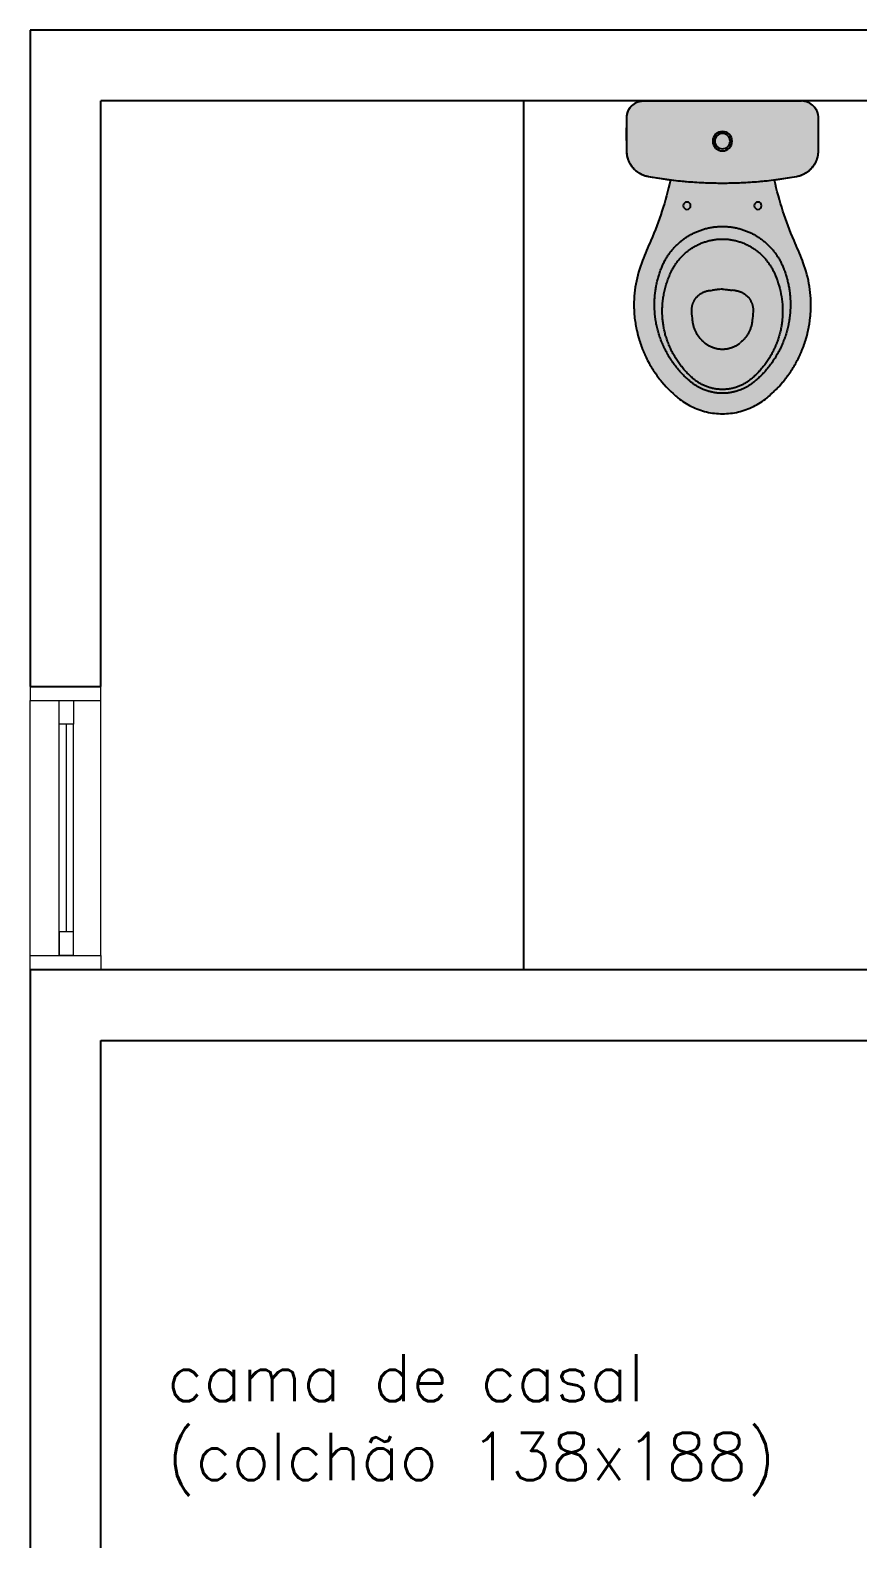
# Model space of a CAD drawing. Header units: millimetres. Extents: x 28.1 to 36.8, y 18.7 to 36.9.
# Drawn here: x 28.951 to 30.705, y 22.791 to 25.987 of the extents above; entities that cross this region are included whole.
import ezdxf

# ---------------------------------------------------------------- set-up
doc = ezdxf.new("R2010")
doc.units = ezdxf.units.MM
for name, color, linetype, lineweight in [('AI-Hatch equip san', 255, 'Continuous', 0), ('Arq-Caixilho', 1, 'Continuous', 13), ('Arq-Parede Baixa Osso', 2, 'Continuous', 20)]:
    doc.layers.add(name, color=color, linetype=linetype, lineweight=lineweight)
for name, color, linetype in [('ALVENARIA', 4, 'Continuous'), ('MOBILIÁRIO', 8, 'Continuous'), ('PROJEÇÃO', 8, 'Continuous'), ('TEXTOS', 2, 'Continuous')]:
    doc.layers.add(name, color=color, linetype=linetype)
doc.styles.add('RS50', font='romans.shx', dxfattribs={"height": 0.1})

# ---------------------------------------------------------------- blocks, each defined once
blk = doc.blocks.new('BACIA COM CX ACOPLADA IZY CP111 - PLANTA')
at = {"layer": 'AI-Hatch equip san'}
blk.add_hatch(color=256, dxfattribs=at).paths.add_polyline_path([(0.2027, -0.0342, -0.008778), (0.2027, -0.1068), (0.2026, -0.1095), (0.2023, -0.1122), (0.202, -0.1149), (0.2014, -0.1176), (0.2008, -0.1203), (0.2, -0.1229), (0.1991, -0.1255), (0.1981, -0.128), (0.1969, -0.1305), (0.1957, -0.1329), (0.1943, -0.1352), (0.1928, -0.1375), (0.1912, -0.1397), (0.1894, -0.1418), (0.1876, -0.1439), (0.1857, -0.1458), (0.1837, -0.1477), (0.1816, -0.1494), (0.1794, -0.151), (0.1772, -0.1526), (0.1748, -0.154), (0.1724, -0.1553), (0.17, -0.1565), (0.1675, -0.1575), (0.1649, -0.1585), (0.1623, -0.1593), (0.1597, -0.16), (0.1569, -0.1605, -0.013306), (0.1104, -0.1676), (0.1104, -0.1678), (0.1123, -0.176), (0.1142, -0.1842), (0.1163, -0.1925), (0.1185, -0.2008), (0.1208, -0.209), (0.1231, -0.2171), (0.1256, -0.2253), (0.1282, -0.2335), (0.1309, -0.2415), (0.1336, -0.2493), (0.1363, -0.2571), (0.1392, -0.2648), (0.1422, -0.2725), (0.1453, -0.2803), (0.1486, -0.288), (0.1519, -0.2958, -0.011272), (0.1696, -0.3386), (0.1713, -0.3429), (0.1735, -0.349), (0.1755, -0.3551), (0.1774, -0.3613), (0.1791, -0.3675), (0.1807, -0.3738), (0.1821, -0.3801), (0.1834, -0.3864), (0.1844, -0.3928), (0.1854, -0.3992), (0.1861, -0.4057), (0.1867, -0.4121), (0.1872, -0.4186), (0.1874, -0.4251), (0.1875, -0.4316), (0.1875, -0.4382), (0.1874, -0.4417), (0.1872, -0.4451), (0.1868, -0.4518), (0.1865, -0.4553), (0.1862, -0.4587), (0.1854, -0.4655), (0.1844, -0.4722), (0.1832, -0.479), (0.1819, -0.4857), (0.1803, -0.4923), (0.1786, -0.4989), (0.1768, -0.5055), (0.1747, -0.512), (0.1724, -0.5185), (0.17, -0.5249), (0.1674, -0.5312), (0.1647, -0.5375), (0.1618, -0.5436), (0.1602, -0.5467), (0.1587, -0.5498), (0.1555, -0.5557), (0.1537, -0.5587), (0.152, -0.5617), (0.1502, -0.5646), (0.1484, -0.5675), (0.1466, -0.5704), (0.1447, -0.5733), (0.1428, -0.5761), (0.1408, -0.5789), (0.1388, -0.5817), (0.1368, -0.5844), (0.1347, -0.5872), (0.1326, -0.5899), (0.1305, -0.5925), (0.1283, -0.5952), (0.1239, -0.6004), (0.1193, -0.6054), (0.1169, -0.6079), (0.1145, -0.6104), (0.1097, -0.6152), (0.1047, -0.6198), (0.1021, -0.6221), (0.0996, -0.6244), (0.097, -0.6266), (0.0945, -0.6287), (0.0911, -0.6314), (0.0877, -0.6339), (0.0842, -0.6364), (0.0807, -0.6388), (0.0771, -0.641), (0.0734, -0.6432), (0.0696, -0.6452), (0.0658, -0.6472), (0.062, -0.649), (0.0581, -0.6508), (0.0541, -0.6524), (0.0501, -0.6539), (0.0461, -0.6553), (0.042, -0.6565), (0.0379, -0.6577), (0.0338, -0.6587), (0.0296, -0.6596), (0.0254, -0.6604), (0.0212, -0.6611), (0.017, -0.6617), (0.0128, -0.6621), (0.0085, -0.6624), (0.0043, -0.6626), (0, -0.6626), (-0.0043, -0.6626), (-0.0085, -0.6624), (-0.0128, -0.6621), (-0.017, -0.6617), (-0.0212, -0.6611), (-0.0254, -0.6604), (-0.0296, -0.6596), (-0.0338, -0.6587), (-0.0379, -0.6577), (-0.042, -0.6565), (-0.0461, -0.6553), (-0.0501, -0.6539), (-0.0541, -0.6524), (-0.0581, -0.6508), (-0.062, -0.649), (-0.0658, -0.6472), (-0.0696, -0.6452), (-0.0734, -0.6432), (-0.0771, -0.641), (-0.0807, -0.6388), (-0.0842, -0.6364), (-0.0877, -0.6339), (-0.0911, -0.6314), (-0.0945, -0.6287), (-0.097, -0.6266), (-0.0996, -0.6244), (-0.1021, -0.6221), (-0.1047, -0.6198), (-0.1097, -0.6152), (-0.1145, -0.6104), (-0.1169, -0.6079), (-0.1193, -0.6054), (-0.1239, -0.6004), (-0.1283, -0.5952), (-0.1305, -0.5925), (-0.1326, -0.5899), (-0.1347, -0.5872), (-0.1368, -0.5844), (-0.1388, -0.5817), (-0.1408, -0.5789), (-0.1428, -0.5761), (-0.1447, -0.5733), (-0.1466, -0.5704), (-0.1484, -0.5675), (-0.1502, -0.5646), (-0.152, -0.5617), (-0.1537, -0.5587), (-0.1555, -0.5557), (-0.1587, -0.5498), (-0.1602, -0.5467), (-0.1618, -0.5436), (-0.1647, -0.5375), (-0.1674, -0.5312), (-0.17, -0.5249), (-0.1724, -0.5185), (-0.1747, -0.512), (-0.1768, -0.5055), (-0.1786, -0.4989), (-0.1803, -0.4923), (-0.1819, -0.4857), (-0.1832, -0.479), (-0.1844, -0.4722), (-0.1854, -0.4655), (-0.1862, -0.4587), (-0.1865, -0.4553), (-0.1868, -0.4518), (-0.1872, -0.4451), (-0.1874, -0.4417), (-0.1875, -0.4382), (-0.1875, -0.4329), (-0.1875, -0.4264), (-0.1872, -0.42), (-0.1868, -0.4135), (-0.1863, -0.407), (-0.1855, -0.4006), (-0.1847, -0.3942), (-0.1836, -0.3878), (-0.1824, -0.3815), (-0.181, -0.3751), (-0.1795, -0.3689), (-0.1778, -0.3626), (-0.1759, -0.3564), (-0.1739, -0.3503), (-0.1717, -0.3442), (-0.1694, -0.3381, -0.011149), (-0.1519, -0.2958), (-0.1486, -0.288), (-0.1453, -0.2803), (-0.1422, -0.2725), (-0.1392, -0.2648), (-0.1363, -0.2571), (-0.1336, -0.2493), (-0.1309, -0.2415), (-0.1282, -0.2335), (-0.1256, -0.2253), (-0.1231, -0.2171), (-0.1208, -0.209), (-0.1185, -0.2008), (-0.1163, -0.1925), (-0.1142, -0.1842), (-0.1123, -0.176), (-0.1104, -0.1678), (-0.1104, -0.1676, -0.013306), (-0.1569, -0.1605), (-0.1597, -0.16), (-0.1623, -0.1593), (-0.1649, -0.1585), (-0.1675, -0.1575), (-0.17, -0.1565), (-0.1724, -0.1553), (-0.1748, -0.154), (-0.1772, -0.1526), (-0.1794, -0.151), (-0.1816, -0.1494), (-0.1837, -0.1477), (-0.1857, -0.1458), (-0.1876, -0.1439), (-0.1894, -0.1418), (-0.1912, -0.1397), (-0.1928, -0.1375), (-0.1943, -0.1352), (-0.1957, -0.1329), (-0.1969, -0.1305), (-0.1981, -0.128), (-0.1991, -0.1255), (-0.2, -0.1229), (-0.2008, -0.1203), (-0.2014, -0.1176), (-0.202, -0.1149), (-0.2023, -0.1122), (-0.2026, -0.1095), (-0.2027, -0.1068, -0.008778), (-0.2027, -0.0342, -0.159768), (-0.1955, -0.0136), (-0.1951, -0.0133), (-0.1951, -0.0133), (-0.1951, -0.0133), (-0.1951, -0.0132), (-0.195, -0.0132), (-0.195, -0.0132), (-0.1949, -0.0131), (-0.1948, -0.013), (-0.1947, -0.0129), (-0.1946, -0.0128), (-0.1945, -0.0126), (-0.1943, -0.0125), (-0.1935, -0.0116, -0.212488), (-0.1677, -0.0001), (0.1677, -0.0001, -0.212488), (0.1935, -0.0116), (0.1943, -0.0125), (0.1945, -0.0126), (0.1946, -0.0128), (0.1947, -0.0129), (0.1948, -0.013), (0.1949, -0.0131), (0.195, -0.0132), (0.195, -0.0132), (0.1951, -0.0132), (0.1951, -0.0133), (0.1951, -0.0133), (0.1954, -0.0134, -0.161241)])
for points in [[(-0.1936, -0.0115), (-0.1931, -0.0109), (-0.1925, -0.0103), (-0.1919, -0.0097), (-0.1913, -0.0091), (-0.1907, -0.0086), (-0.19, -0.008), (-0.1894, -0.0075), (-0.1887, -0.007), (-0.1881, -0.0065), (-0.1874, -0.006), (-0.1867, -0.0055), (-0.186, -0.0051), (-0.1853, -0.0047), (-0.1845, -0.0043), (-0.1838, -0.0039), (-0.1831, -0.0035), (-0.1823, -0.0031), (-0.1815, -0.0028), (-0.1808, -0.0025), (-0.18, -0.0022), (-0.1792, -0.0019), (-0.1784, -0.0016), (-0.1776, -0.0014), (-0.1768, -0.0012), (-0.176, -0.001), (-0.1752, -0.0008), (-0.1744, -0.0006), (-0.1736, -0.0005), (-0.1728, -0.0003), (-0.1719, -0.0002), (-0.1711, -0.0001), (-0.1703, -0.0001), (-0.1694, 0), (-0.1686, 0), (-0.1678, 0)], [(-0.1677, 0), (0.1677, 0)], [(-0.1951, -0.0133), (-0.1951, -0.0133)], [(0.1936, -0.0115), (0.1938, -0.0116), (0.1938, -0.0117), (0.194, -0.0119), (0.1944, -0.0123), (0.1947, -0.0126), (0.1948, -0.0128), (0.1949, -0.0129), (0.1949, -0.013), (0.195, -0.013), (0.195, -0.0131), (0.1951, -0.0131)], [(-0.0378, -0.5122), (-0.0368, -0.513), (-0.0358, -0.5137), (-0.0348, -0.5145), (-0.0338, -0.5152), (-0.0327, -0.5159), (-0.0316, -0.5165), (-0.0306, -0.5172), (-0.0295, -0.5178), (-0.0283, -0.5185), (-0.0272, -0.519), (-0.0261, -0.5196), (-0.0249, -0.5202), (-0.0237, -0.5207), (-0.0225, -0.5212), (-0.0214, -0.5217), (-0.0201, -0.5221), (-0.0189, -0.5225), (-0.0177, -0.5229), (-0.0165, -0.5233), (-0.0152, -0.5236), (-0.014, -0.524), (-0.0127, -0.5243), (-0.0115, -0.5245), (-0.0102, -0.5248), (-0.009, -0.525), (-0.0077, -0.5251), (-0.0064, -0.5253), (-0.0051, -0.5254), (-0.0039, -0.5255), (-0.0026, -0.5256), (-0.0013, -0.5256), (0, -0.5256), (0.0013, -0.5256), (0.0026, -0.5256), (0.0039, -0.5255), (0.0051, -0.5254), (0.0064, -0.5253), (0.0077, -0.5251), (0.009, -0.525), (0.0102, -0.5248), (0.0115, -0.5245), (0.0127, -0.5243), (0.014, -0.524), (0.0152, -0.5236), (0.0165, -0.5233), (0.0177, -0.5229), (0.0189, -0.5225), (0.0201, -0.5221), (0.0214, -0.5217), (0.0225, -0.5212), (0.0237, -0.5207), (0.0249, -0.5202), (0.0261, -0.5196), (0.0272, -0.519), (0.0283, -0.5185), (0.0295, -0.5178), (0.0306, -0.5172), (0.0316, -0.5165), (0.0327, -0.5159), (0.0337, -0.5152), (0.0348, -0.5145), (0.0358, -0.5137), (0.0368, -0.513), (0.0378, -0.5122)]]:
    blk.add_lwpolyline(points)
for points in [[(0.1957, -0.0137), (0.196, -0.0142), (0.1964, -0.0147), (0.1968, -0.0153), (0.1971, -0.0158), (0.1975, -0.0163), (0.1978, -0.0168), (0.1981, -0.0174), (0.1984, -0.0179), (0.1987, -0.0185), (0.199, -0.019), (0.1993, -0.0196), (0.1995, -0.0202), (0.1998, -0.0207), (0.2, -0.0213), (0.2003, -0.0219), (0.2005, -0.0225), (0.2007, -0.0231), (0.2009, -0.0237), (0.2011, -0.0243), (0.2013, -0.0249), (0.2015, -0.0255), (0.2016, -0.0261), (0.2018, -0.0267), (0.2019, -0.0273), (0.2021, -0.0279), (0.2022, -0.0285), (0.2023, -0.0292), (0.2024, -0.0298), (0.2025, -0.0304), (0.2025, -0.031), (0.2026, -0.0316), (0.2026, -0.0323), (0.2027, -0.0329), (0.2027, -0.0335), (0.2027, -0.0342, -0.00878), (0.2028, -0.1068), (0.2027, -0.1079), (0.2026, -0.1091), (0.2026, -0.1102), (0.2025, -0.1114), (0.2024, -0.1125), (0.2022, -0.1136), (0.2021, -0.1148), (0.2019, -0.1159), (0.2017, -0.117), (0.2014, -0.1181), (0.2012, -0.1192), (0.2009, -0.1203), (0.2006, -0.1214), (0.2002, -0.1225), (0.1999, -0.1236), (0.1995, -0.1247), (0.1991, -0.1258), (0.1987, -0.1268), (0.1982, -0.1279), (0.1978, -0.1289), (0.1973, -0.13), (0.1968, -0.131), (0.1962, -0.132), (0.1957, -0.133), (0.1951, -0.134), (0.1945, -0.135), (0.1939, -0.1359), (0.1933, -0.1369), (0.1926, -0.1378), (0.192, -0.1388), (0.1913, -0.1397), (0.1906, -0.1406), (0.1899, -0.1415), (0.1891, -0.1423), (0.1884, -0.1432), (0.1876, -0.144), (0.1868, -0.1449), (0.186, -0.1457), (0.1851, -0.1465), (0.1843, -0.1472), (0.1834, -0.148), (0.1826, -0.1487), (0.1817, -0.1494), (0.1808, -0.1501), (0.1799, -0.1508), (0.1789, -0.1515), (0.178, -0.1521), (0.177, -0.1527), (0.1761, -0.1533), (0.1751, -0.1539), (0.1741, -0.1545), (0.1731, -0.155), (0.1721, -0.1556), (0.171, -0.1561), (0.17, -0.1566), (0.169, -0.157), (0.1679, -0.1575), (0.1668, -0.1579), (0.1658, -0.1583), (0.1647, -0.1586), (0.1636, -0.159), (0.1625, -0.1593), (0.1614, -0.1596), (0.1603, -0.1598), (0.1592, -0.1601), (0.158, -0.1604), (0.1569, -0.1606), (0.1525, -0.1614), (0.148, -0.1622), (0.1436, -0.1629), (0.1392, -0.1636), (0.1347, -0.1643), (0.1302, -0.165), (0.1258, -0.1657), (0.1213, -0.1663), (0.1169, -0.1669), (0.1124, -0.1675), (0.1079, -0.168), (0.1034, -0.1686), (0.099, -0.1691), (0.0945, -0.1696), (0.09, -0.1701), (0.0855, -0.1705), (0.081, -0.1709), (0.0765, -0.1713), (0.072, -0.1717), (0.0675, -0.1721), (0.0631, -0.1724), (0.0586, -0.1727), (0.0541, -0.173), (0.0496, -0.1733), (0.0451, -0.1735), (0.0406, -0.1737), (0.0361, -0.1739), (0.0315, -0.1741), (0.027, -0.1742), (0.0225, -0.1744), (0.018, -0.1745), (0.0135, -0.1745), (0.009, -0.1746), (0.0045, -0.1746), (0, -0.1746), (-0.0045, -0.1746), (-0.009, -0.1746), (-0.0135, -0.1745), (-0.018, -0.1745), (-0.0225, -0.1744), (-0.027, -0.1742), (-0.0315, -0.1741), (-0.0361, -0.1739), (-0.0406, -0.1737), (-0.0451, -0.1735), (-0.0496, -0.1733), (-0.0541, -0.173), (-0.0586, -0.1727), (-0.0631, -0.1724), (-0.0675, -0.1721), (-0.072, -0.1717), (-0.0765, -0.1713), (-0.081, -0.1709), (-0.0855, -0.1705), (-0.09, -0.1701), (-0.0945, -0.1696), (-0.099, -0.1691), (-0.1034, -0.1686), (-0.1079, -0.168), (-0.1124, -0.1675), (-0.1169, -0.1669), (-0.1213, -0.1663), (-0.1258, -0.1657), (-0.1302, -0.165), (-0.1347, -0.1643), (-0.1392, -0.1636), (-0.1436, -0.1629), (-0.148, -0.1622), (-0.1525, -0.1614), (-0.1569, -0.1606), (-0.158, -0.1604), (-0.1592, -0.1601), (-0.1603, -0.1598), (-0.1614, -0.1596), (-0.1625, -0.1593), (-0.1636, -0.159), (-0.1647, -0.1586), (-0.1658, -0.1583), (-0.1668, -0.1579), (-0.1679, -0.1575), (-0.169, -0.157), (-0.17, -0.1566), (-0.171, -0.1561), (-0.1721, -0.1556), (-0.1731, -0.155), (-0.1741, -0.1545), (-0.1751, -0.1539), (-0.1761, -0.1533), (-0.177, -0.1527), (-0.178, -0.1521), (-0.1789, -0.1515), (-0.1799, -0.1508), (-0.1808, -0.1501), (-0.1817, -0.1494), (-0.1826, -0.1487), (-0.1834, -0.148), (-0.1843, -0.1472), (-0.1851, -0.1465), (-0.186, -0.1457), (-0.1868, -0.1449), (-0.1876, -0.144), (-0.1884, -0.1432), (-0.1891, -0.1423), (-0.1899, -0.1415), (-0.1906, -0.1406), (-0.1913, -0.1397), (-0.192, -0.1388), (-0.1926, -0.1378), (-0.1933, -0.1369), (-0.1939, -0.1359), (-0.1945, -0.135), (-0.1951, -0.134), (-0.1957, -0.133), (-0.1962, -0.132), (-0.1968, -0.131), (-0.1973, -0.13), (-0.1978, -0.1289), (-0.1982, -0.1279), (-0.1987, -0.1268), (-0.1991, -0.1258), (-0.1995, -0.1247), (-0.1999, -0.1236), (-0.2002, -0.1225), (-0.2006, -0.1214), (-0.2009, -0.1203), (-0.2012, -0.1192), (-0.2014, -0.1181), (-0.2017, -0.117), (-0.2019, -0.1159), (-0.2021, -0.1148), (-0.2022, -0.1136), (-0.2024, -0.1125), (-0.2025, -0.1114), (-0.2026, -0.1102), (-0.2026, -0.1091), (-0.2027, -0.1079), (-0.2028, -0.1068, -0.00878), (-0.2027, -0.0342), (-0.2027, -0.0335), (-0.2027, -0.0329), (-0.2026, -0.0323), (-0.2026, -0.0316), (-0.2025, -0.031), (-0.2025, -0.0304), (-0.2024, -0.0298), (-0.2023, -0.0292), (-0.2022, -0.0285), (-0.2021, -0.0279), (-0.2019, -0.0273), (-0.2018, -0.0267), (-0.2016, -0.0261), (-0.2015, -0.0255), (-0.2013, -0.0249), (-0.2011, -0.0243), (-0.2009, -0.0237), (-0.2007, -0.0231), (-0.2005, -0.0225), (-0.2003, -0.0219), (-0.2, -0.0213), (-0.1998, -0.0207), (-0.1995, -0.0202), (-0.1993, -0.0196), (-0.199, -0.019), (-0.1987, -0.0185), (-0.1984, -0.0179), (-0.1981, -0.0174), (-0.1978, -0.0168), (-0.1975, -0.0163), (-0.1971, -0.0158), (-0.1968, -0.0153), (-0.1964, -0.0147), (-0.196, -0.0142), (-0.1957, -0.0137)], [(-0.195, -0.0131, 0.018828), (-0.1954, -0.0135)], [(0.1951, -0.0133), (0.1951, -0.0133), (0.1951, -0.0133), (0.1951, -0.0133), (0.1951, -0.0132), (0.195, -0.0132), (0.195, -0.0132), (0.1949, -0.0131), (0.1948, -0.013), (0.1947, -0.0129), (0.1946, -0.0128), (0.1945, -0.0126), (0.1943, -0.0125), (0.1935, -0.0116, 0.212488), (0.1677, -0.0001), (-0.1677, -0.0001, 0.212488), (-0.1935, -0.0116), (-0.1943, -0.0125), (-0.1945, -0.0126), (-0.1946, -0.0128), (-0.1947, -0.0129), (-0.1948, -0.013), (-0.1949, -0.0131), (-0.195, -0.0132), (-0.195, -0.0132), (-0.1951, -0.0132), (-0.1951, -0.0133), (-0.1951, -0.0133), (-0.1951, -0.0133)], [(-0.1942, -0.0123, 0.002919), (-0.1935, -0.0115)], [(0.1955, -0.0136, 0.018828), (0.1951, -0.0132)], [(-0.1104, -0.1676), (-0.1104, -0.1678), (-0.1123, -0.176), (-0.1142, -0.1842), (-0.1163, -0.1925), (-0.1185, -0.2008), (-0.1208, -0.209), (-0.1231, -0.2171), (-0.1256, -0.2253), (-0.1282, -0.2335), (-0.1309, -0.2415), (-0.1336, -0.2493), (-0.1363, -0.2571), (-0.1392, -0.2648), (-0.1422, -0.2725), (-0.1453, -0.2803), (-0.1486, -0.288), (-0.1519, -0.2958, 0.011149), (-0.1694, -0.3381), (-0.1717, -0.3442), (-0.1739, -0.3503), (-0.1759, -0.3564), (-0.1778, -0.3626), (-0.1795, -0.3689), (-0.181, -0.3751), (-0.1824, -0.3815), (-0.1836, -0.3878), (-0.1847, -0.3942), (-0.1855, -0.4006), (-0.1863, -0.407), (-0.1868, -0.4135), (-0.1872, -0.42), (-0.1875, -0.4264), (-0.1875, -0.4329), (-0.1875, -0.4381), (-0.1875, -0.4384), (-0.1874, -0.4417), (-0.1872, -0.4449), (-0.1872, -0.4453), (-0.1868, -0.4517), (-0.1868, -0.4521), (-0.1865, -0.4553), (-0.1862, -0.4585), (-0.1862, -0.4589), (-0.1854, -0.4653), (-0.1853, -0.4657), (-0.1844, -0.472), (-0.1844, -0.4724), (-0.1833, -0.4788), (-0.1832, -0.4792), (-0.1819, -0.4855), (-0.1818, -0.4859), (-0.1804, -0.4921), (-0.1803, -0.4925), (-0.1787, -0.4988), (-0.1786, -0.4991), (-0.1768, -0.5053), (-0.1767, -0.5057), (-0.1747, -0.5118), (-0.1746, -0.5122), (-0.1725, -0.5183), (-0.1724, -0.5187), (-0.1701, -0.5247), (-0.17, -0.5251), (-0.1675, -0.531), (-0.1674, -0.5314), (-0.1648, -0.5373), (-0.1646, -0.5376), (-0.1618, -0.5435), (-0.1617, -0.5438), (-0.1602, -0.5467), (-0.1588, -0.5496), (-0.1586, -0.5499), (-0.1555, -0.5556), (-0.1553, -0.5559), (-0.1537, -0.5587), (-0.1521, -0.5615), (-0.1519, -0.5618), (-0.1502, -0.5646), (-0.1485, -0.5674), (-0.1484, -0.5677), (-0.1466, -0.5704), (-0.1448, -0.5731), (-0.1446, -0.5734), (-0.1428, -0.5761), (-0.1409, -0.5788), (-0.1407, -0.579), (-0.1388, -0.5817), (-0.1369, -0.5843), (-0.1367, -0.5846), (-0.1347, -0.5872), (-0.1327, -0.5897), (-0.1325, -0.59), (-0.1305, -0.5925), (-0.1284, -0.595), (-0.1282, -0.5953), (-0.124, -0.6002), (-0.1237, -0.6005), (-0.1194, -0.6053), (-0.1191, -0.6055), (-0.1169, -0.6079), (-0.1146, -0.6102), (-0.1144, -0.6105), (-0.1098, -0.6151), (-0.1095, -0.6153), (-0.1048, -0.6197), (-0.1045, -0.62), (-0.1021, -0.6221), (-0.0997, -0.6243), (-0.0994, -0.6245), (-0.097, -0.6266), (-0.0945, -0.6287), (-0.0911, -0.6314), (-0.0877, -0.6339), (-0.0842, -0.6364), (-0.0807, -0.6388), (-0.0771, -0.641), (-0.0734, -0.6432), (-0.0696, -0.6452), (-0.0658, -0.6472), (-0.062, -0.649), (-0.0581, -0.6508), (-0.0541, -0.6524), (-0.0501, -0.6539), (-0.0461, -0.6553), (-0.042, -0.6565), (-0.0379, -0.6577), (-0.0338, -0.6587), (-0.0296, -0.6596), (-0.0254, -0.6604), (-0.0212, -0.6611), (-0.017, -0.6617), (-0.0128, -0.6621), (-0.0085, -0.6624), (-0.0043, -0.6626), (0, -0.6626), (0.0043, -0.6626), (0.0085, -0.6624), (0.0128, -0.6621), (0.017, -0.6617), (0.0212, -0.6611), (0.0254, -0.6604), (0.0296, -0.6596), (0.0338, -0.6587), (0.0379, -0.6577), (0.042, -0.6565), (0.0461, -0.6553), (0.0501, -0.6539), (0.0541, -0.6524), (0.0581, -0.6508), (0.062, -0.649), (0.0658, -0.6472), (0.0696, -0.6452), (0.0734, -0.6432), (0.0771, -0.641), (0.0807, -0.6388), (0.0842, -0.6364), (0.0877, -0.6339), (0.0911, -0.6314), (0.0945, -0.6287), (0.097, -0.6266), (0.0994, -0.6245), (0.0997, -0.6243), (0.1021, -0.6221), (0.1045, -0.62), (0.1048, -0.6197), (0.1095, -0.6153), (0.1098, -0.6151), (0.1144, -0.6105), (0.1146, -0.6102), (0.1169, -0.6079), (0.1191, -0.6055), (0.1194, -0.6053), (0.1237, -0.6005), (0.124, -0.6002), (0.1282, -0.5953), (0.1284, -0.595), (0.1305, -0.5925), (0.1325, -0.59), (0.1327, -0.5897), (0.1347, -0.5872), (0.1367, -0.5846), (0.1369, -0.5843), (0.1388, -0.5817), (0.1407, -0.579), (0.1409, -0.5788), (0.1428, -0.5761), (0.1446, -0.5734), (0.1448, -0.5731), (0.1466, -0.5704), (0.1484, -0.5677), (0.1485, -0.5674), (0.1502, -0.5646), (0.1519, -0.5618), (0.1521, -0.5615), (0.1537, -0.5587), (0.1553, -0.5559), (0.1555, -0.5556), (0.1586, -0.5499), (0.1588, -0.5496), (0.1602, -0.5467), (0.1617, -0.5438), (0.1618, -0.5435), (0.1646, -0.5376), (0.1648, -0.5373), (0.1674, -0.5314), (0.1675, -0.531), (0.17, -0.5251), (0.1701, -0.5247), (0.1724, -0.5187), (0.1725, -0.5183), (0.1746, -0.5122), (0.1747, -0.5118), (0.1767, -0.5057), (0.1768, -0.5053), (0.1786, -0.4991), (0.1787, -0.4988), (0.1803, -0.4925), (0.1804, -0.4921), (0.1818, -0.4859), (0.1819, -0.4855), (0.1832, -0.4792), (0.1833, -0.4788), (0.1844, -0.4724), (0.1844, -0.472), (0.1853, -0.4657), (0.1854, -0.4653), (0.1862, -0.4589), (0.1862, -0.4585), (0.1865, -0.4553), (0.1868, -0.4521), (0.1868, -0.4517), (0.1872, -0.4453), (0.1872, -0.4449), (0.1874, -0.4417), (0.1875, -0.4384), (0.1875, -0.4381), (0.1875, -0.4316), (0.1874, -0.4251), (0.1872, -0.4186), (0.1867, -0.4121), (0.1861, -0.4057), (0.1854, -0.3992), (0.1844, -0.3928), (0.1834, -0.3864), (0.1821, -0.3801), (0.1807, -0.3738), (0.1791, -0.3675), (0.1774, -0.3613), (0.1755, -0.3551), (0.1735, -0.349), (0.1713, -0.3429), (0.1694, -0.3381, 0.011149), (0.1519, -0.2958), (0.1486, -0.288), (0.1453, -0.2803), (0.1422, -0.2725), (0.1392, -0.2648), (0.1363, -0.2571), (0.1336, -0.2493), (0.1309, -0.2415), (0.1282, -0.2335), (0.1256, -0.2253), (0.1231, -0.2171), (0.1208, -0.209), (0.1185, -0.2008), (0.1163, -0.1925), (0.1142, -0.1842), (0.1123, -0.176), (0.1104, -0.1678), (0.1104, -0.1676)], [(-0.0378, -0.5122), (-0.0393, -0.511), (-0.0407, -0.5098), (-0.042, -0.5085), (-0.0433, -0.5072), (-0.0446, -0.5059), (-0.0458, -0.5046), (-0.047, -0.5032), (-0.0482, -0.5018), (-0.0493, -0.5004), (-0.0503, -0.499), (-0.0514, -0.4975), (-0.0523, -0.496), (-0.0533, -0.4946), (-0.0542, -0.493), (-0.055, -0.4915), (-0.0558, -0.49), (-0.0566, -0.4884), (-0.0573, -0.4869), (-0.058, -0.4853), (-0.0587, -0.4838), (-0.0593, -0.4822), (-0.0598, -0.4806), (-0.0603, -0.4791), (-0.0608, -0.4775), (-0.0613, -0.4759), (-0.0617, -0.4744), (-0.062, -0.4728), (-0.0623, -0.4713), (-0.0626, -0.4697), (-0.0629, -0.4682), (-0.0631, -0.4667), (-0.0633, -0.4651, -0.008966), (-0.0649, -0.4466, -0.016113), (-0.065, -0.4436), (-0.065, -0.4426), (-0.065, -0.4418), (-0.0649, -0.4409), (-0.0649, -0.4401), (-0.0648, -0.4393), (-0.0647, -0.4384), (-0.0646, -0.4376), (-0.0645, -0.4368), (-0.0644, -0.436), (-0.0642, -0.4352), (-0.064, -0.4344), (-0.0639, -0.4336), (-0.0637, -0.4328), (-0.0635, -0.4321), (-0.0632, -0.4313), (-0.063, -0.4305), (-0.0627, -0.4298), (-0.0625, -0.429), (-0.0622, -0.4282), (-0.0619, -0.4275), (-0.0616, -0.4267), (-0.0612, -0.426), (-0.0609, -0.4253), (-0.0605, -0.4245), (-0.0602, -0.4238), (-0.0598, -0.423), (-0.0593, -0.4223), (-0.0589, -0.4216), (-0.0585, -0.4209), (-0.058, -0.4201), (-0.0575, -0.4194), (-0.057, -0.4187), (-0.056, -0.4174), (-0.0549, -0.416), (-0.0537, -0.4148), (-0.0525, -0.4135), (-0.0512, -0.4123), (-0.0499, -0.4111), (-0.0485, -0.41), (-0.047, -0.4089), (-0.0455, -0.4079), (-0.0439, -0.407), (-0.0422, -0.4061), (-0.0406, -0.4053), (-0.0397, -0.4049), (-0.0389, -0.4045), (-0.038, -0.4042), (-0.0372, -0.4039), (-0.0363, -0.4036), (-0.0354, -0.4033), (-0.0346, -0.403), (-0.0337, -0.4028), (-0.0328, -0.4025), (-0.0319, -0.4023), (-0.0311, -0.4021), (-0.0302, -0.402), (-0.0293, -0.4018), (-0.0285, -0.4017), (-0.0276, -0.4016), (-0.0267, -0.4015, -0.000598), (-0.0209, -0.4009)], [(0, -0.3986, 0.006359), (-0.0061, -0.3992), (-0.0064, -0.3992), (-0.0066, -0.3992), (-0.0072, -0.3993), (-0.0075, -0.3993), (-0.0077, -0.3993), (-0.0083, -0.3994), (-0.0086, -0.3994), (-0.0091, -0.3995), (-0.0094, -0.3995), (-0.01, -0.3996), (-0.0103, -0.3996), (-0.0108, -0.3997), (-0.0117, -0.3998), (-0.0123, -0.3999), (-0.0129, -0.4), (-0.0144, -0.4002), (-0.0154, -0.4003), (-0.0159, -0.4003), (-0.0164, -0.4004), (-0.0169, -0.4005), (-0.0174, -0.4005), (-0.0179, -0.4006), (-0.0184, -0.4006), (-0.0189, -0.4007), (-0.0194, -0.4008), (-0.0199, -0.4008), (-0.0204, -0.4009), (-0.0209, -0.4009)], [(0, -0.3986, -0.006359), (0.0061, -0.3992), (0.0064, -0.3992), (0.0066, -0.3992), (0.0072, -0.3993), (0.0075, -0.3993), (0.0077, -0.3993), (0.0083, -0.3994), (0.0086, -0.3994), (0.0091, -0.3995), (0.0094, -0.3995), (0.01, -0.3996), (0.0103, -0.3996), (0.0108, -0.3997), (0.0117, -0.3998), (0.0123, -0.3999), (0.0129, -0.4), (0.0144, -0.4002), (0.0154, -0.4003), (0.0159, -0.4003), (0.0164, -0.4004), (0.0169, -0.4005), (0.0174, -0.4005), (0.0179, -0.4006), (0.0184, -0.4006), (0.0189, -0.4007), (0.0194, -0.4008), (0.0199, -0.4008), (0.0204, -0.4009), (0.0209, -0.4009)], [(0.0267, -0.4015, 0.000598), (0.0209, -0.4009)], [(0.0267, -0.4015), (0.0276, -0.4016), (0.0285, -0.4017), (0.0293, -0.4018), (0.0302, -0.402), (0.0311, -0.4021), (0.0319, -0.4023), (0.0328, -0.4025), (0.0337, -0.4028), (0.0346, -0.403), (0.0354, -0.4033), (0.0363, -0.4036), (0.0372, -0.4039), (0.038, -0.4042), (0.0389, -0.4045), (0.0397, -0.4049), (0.0406, -0.4053), (0.0422, -0.4061), (0.0439, -0.407), (0.0455, -0.4079), (0.047, -0.4089), (0.0485, -0.41), (0.0499, -0.4111), (0.0512, -0.4123), (0.0525, -0.4135), (0.0537, -0.4148), (0.0549, -0.416), (0.056, -0.4174), (0.057, -0.4187), (0.0575, -0.4194), (0.058, -0.4201), (0.0585, -0.4209), (0.0589, -0.4216), (0.0593, -0.4223), (0.0598, -0.423), (0.0602, -0.4238), (0.0605, -0.4245), (0.0609, -0.4253), (0.0612, -0.426), (0.0616, -0.4267), (0.0619, -0.4275), (0.0622, -0.4282), (0.0625, -0.429), (0.0627, -0.4298), (0.063, -0.4305), (0.0632, -0.4313), (0.0635, -0.4321), (0.0637, -0.4328), (0.0639, -0.4336), (0.064, -0.4344), (0.0642, -0.4352), (0.0644, -0.436), (0.0645, -0.4368), (0.0646, -0.4376), (0.0647, -0.4384), (0.0648, -0.4393), (0.0649, -0.4401), (0.0649, -0.4409), (0.065, -0.4418), (0.065, -0.4426), (0.065, -0.4436, -0.016113), (0.0649, -0.4466, -0.008966), (0.0633, -0.4651), (0.0631, -0.4667), (0.0629, -0.4682), (0.0626, -0.4697), (0.0623, -0.4713), (0.062, -0.4728), (0.0617, -0.4744), (0.0613, -0.4759), (0.0608, -0.4775), (0.0603, -0.4791), (0.0598, -0.4806), (0.0593, -0.4822), (0.0587, -0.4838), (0.058, -0.4853), (0.0573, -0.4869), (0.0566, -0.4884), (0.0558, -0.49), (0.055, -0.4915), (0.0542, -0.493), (0.0533, -0.4946), (0.0523, -0.496), (0.0514, -0.4975), (0.0503, -0.499), (0.0493, -0.5004), (0.0482, -0.5018), (0.047, -0.5032), (0.0458, -0.5046), (0.0446, -0.5059), (0.0433, -0.5072), (0.042, -0.5085), (0.0407, -0.5098), (0.0393, -0.511), (0.0378, -0.5122)]]:
    blk.add_lwpolyline(points, format="xyb")
at = {"ltscale": 0.000466036}
blk.add_lwpolyline([(0.1951, -0.0133), (0.1952, -0.0133, -0.017665), (0.1955, -0.0136, -0.039631), (0.1956, -0.0138, -0.158216), (0.2027, -0.0342, -0.008778), (0.2027, -0.1068), (0.2026, -0.1095), (0.2023, -0.1122), (0.202, -0.1149), (0.2014, -0.1176), (0.2008, -0.1203), (0.2, -0.1229), (0.1991, -0.1255), (0.1981, -0.128), (0.1969, -0.1305), (0.1957, -0.1329), (0.1943, -0.1352), (0.1928, -0.1375), (0.1912, -0.1397), (0.1894, -0.1418), (0.1876, -0.1439), (0.1857, -0.1458), (0.1837, -0.1477), (0.1816, -0.1494), (0.1794, -0.151), (0.1772, -0.1526), (0.1748, -0.154), (0.1724, -0.1553), (0.17, -0.1565), (0.1675, -0.1575), (0.1649, -0.1585), (0.1623, -0.1593), (0.1597, -0.16), (0.1569, -0.1605, -0.044623), (0, -0.1746, -0.044623), (-0.1569, -0.1605), (-0.1597, -0.16), (-0.1623, -0.1593), (-0.1649, -0.1585), (-0.1675, -0.1575), (-0.17, -0.1565), (-0.1724, -0.1553), (-0.1748, -0.154), (-0.1772, -0.1526), (-0.1794, -0.151), (-0.1816, -0.1494), (-0.1837, -0.1477), (-0.1857, -0.1458), (-0.1876, -0.1439), (-0.1894, -0.1418), (-0.1912, -0.1397), (-0.1928, -0.1375), (-0.1943, -0.1352), (-0.1957, -0.1329), (-0.1969, -0.1305), (-0.1981, -0.128), (-0.1991, -0.1255), (-0.2, -0.1229), (-0.2008, -0.1203), (-0.2014, -0.1176), (-0.202, -0.1149), (-0.2023, -0.1122), (-0.2026, -0.1095), (-0.2027, -0.1068, -0.008778), (-0.2027, -0.0342, -0.158216), (-0.1956, -0.0138, -0.039631), (-0.1955, -0.0136, -0.017665), (-0.1952, -0.0133), (-0.1951, -0.0133)], format="xyb", dxfattribs=at)
at = {"ltscale": 0.00156}
blk.add_lwpolyline([(-0.1951, -0.0131), (-0.1953, -0.0133)], dxfattribs=at)
at = {"ltscale": 0.00179}
for points in [[(-0.1677, -0.0004), (-0.1677, -0.0001)], [(0.1677, -0.0004), (0.1677, -0.0001)]]:
    blk.add_lwpolyline(points, dxfattribs=at)
at = {"ltscale": 0.002755}
blk.add_lwpolyline([(0.2021, -0.0342), (0.2026, -0.0342)], dxfattribs=at)
for points in [[(0, -0.0647, 1), (0, -0.1058, 1)], [(-0.0001, -0.0689, 1), (-0.0001, -0.1014, 1)], [(-0.0752, -0.2141, 1), (-0.0752, -0.2296, 1)], [(0.0752, -0.2141, 1), (0.0752, -0.2296, 1)]]:
    blk.add_lwpolyline(points, format="xyb", close=True)
at = {"ltscale": 0.00311}
for points in [[(-0.2021, -0.1068), (-0.2027, -0.1068)], [(0.2021, -0.1068), (0.2027, -0.1068)]]:
    blk.add_lwpolyline(points, dxfattribs=at)
at = {"ltscale": 0.003392}
blk.add_lwpolyline([(0.1568, -0.1598), (0.1569, -0.1605)], dxfattribs=at)
for points in [[(0, -0.2659), (0.002, -0.2659), (0.004, -0.266), (0.006, -0.2661), (0.008, -0.2662), (0.01, -0.2663), (0.012, -0.2664), (0.014, -0.2666), (0.016, -0.2668), (0.018, -0.267), (0.02, -0.2673), (0.022, -0.2676), (0.024, -0.2679), (0.026, -0.2683), (0.0279, -0.2687), (0.0299, -0.2691), (0.0318, -0.2696), (0.0338, -0.27), (0.0357, -0.2705), (0.0377, -0.2711), (0.0396, -0.2716), (0.0415, -0.2722), (0.0434, -0.2728), (0.0453, -0.2735), (0.0472, -0.2741), (0.0491, -0.2748), (0.051, -0.2755), (0.0528, -0.2763), (0.0547, -0.2771), (0.0565, -0.2779), (0.0584, -0.2787), (0.0602, -0.2796), (0.062, -0.2804), (0.0638, -0.2813), (0.0656, -0.2823), (0.0673, -0.2832), (0.0691, -0.2842), (0.0708, -0.2852), (0.0725, -0.2863), (0.0742, -0.2873), (0.0759, -0.2884), (0.0776, -0.2895), (0.0793, -0.2907), (0.0809, -0.2918), (0.0825, -0.293), (0.0841, -0.2942), (0.0857, -0.2954), (0.0873, -0.2967), (0.0888, -0.2979), (0.0904, -0.2992), (0.0919, -0.3005), (0.0934, -0.3019), (0.0949, -0.3032), (0.0963, -0.3046), (0.0978, -0.306), (0.0992, -0.3074), (0.1006, -0.3089), (0.102, -0.3103), (0.1033, -0.3118), (0.1046, -0.3133), (0.106, -0.3149), (0.1072, -0.3164), (0.1085, -0.3179), (0.1098, -0.3195), (0.111, -0.3211), (0.1122, -0.3227), (0.1133, -0.3244), (0.1145, -0.326), (0.1156, -0.3277), (0.1167, -0.3293), (0.1178, -0.331), (0.1189, -0.3327), (0.1199, -0.3344), (0.1209, -0.3362), (0.1219, -0.3379), (0.1228, -0.3397), (0.1237, -0.3415), (0.1246, -0.3433), (0.1255, -0.3451), (0.1263, -0.3469), (0.1271, -0.3488), (0.1279, -0.3506), (0.1287, -0.3525), (0.1295, -0.3543), (0.1304, -0.3566), (0.1312, -0.3588), (0.132, -0.3611), (0.1328, -0.3634), (0.1336, -0.3657), (0.1343, -0.368), (0.1351, -0.3703), (0.1357, -0.3726), (0.1364, -0.3749), (0.137, -0.3772), (0.1376, -0.3796), (0.1382, -0.3819), (0.1388, -0.3843), (0.1393, -0.3866), (0.1398, -0.389), (0.1402, -0.3913), (0.1407, -0.3937), (0.1411, -0.3961), (0.1415, -0.3985), (0.1419, -0.4008), (0.1422, -0.4032), (0.1425, -0.4056), (0.1428, -0.408), (0.143, -0.4104), (0.1433, -0.4128), (0.1435, -0.4152), (0.1436, -0.4176), (0.1438, -0.42), (0.1439, -0.4225), (0.144, -0.4249), (0.1441, -0.4273), (0.1441, -0.4297), (0.1441, -0.4321), (0.1441, -0.4345), (0.144, -0.4369), (0.1439, -0.4396), (0.1437, -0.4423), (0.1436, -0.4451), (0.1434, -0.4478), (0.1432, -0.4505), (0.143, -0.4532), (0.1427, -0.4559), (0.1424, -0.4586), (0.142, -0.4613), (0.1416, -0.4639), (0.1412, -0.4666), (0.1407, -0.4693), (0.1402, -0.472), (0.1397, -0.4746), (0.1391, -0.4773), (0.1385, -0.4799), (0.1379, -0.4826), (0.1372, -0.4852), (0.1365, -0.4878), (0.1358, -0.4904), (0.135, -0.493), (0.1342, -0.4956), (0.1333, -0.4982), (0.1325, -0.5008), (0.1316, -0.5033), (0.1306, -0.5059), (0.1297, -0.5084), (0.1287, -0.5109), (0.1276, -0.5135), (0.1266, -0.516), (0.1255, -0.5184), (0.1243, -0.5209), (0.1232, -0.5234), (0.122, -0.5258), (0.1208, -0.5282), (0.1195, -0.5306), (0.1182, -0.533), (0.1169, -0.5354), (0.1156, -0.5378), (0.1142, -0.5401), (0.1128, -0.5424), (0.1114, -0.5447), (0.1099, -0.547), (0.1084, -0.5493), (0.1069, -0.5515), (0.1053, -0.5538), (0.1038, -0.556), (0.1022, -0.5581), (0.1005, -0.5603), (0.0989, -0.5625), (0.0972, -0.5646), (0.0955, -0.5667), (0.0937, -0.5688), (0.092, -0.5708), (0.0902, -0.5729), (0.0883, -0.5749), (0.0865, -0.5769), (0.0846, -0.5788), (0.0827, -0.5808), (0.0808, -0.5827), (0.0788, -0.5846), (0.0769, -0.5864), (0.0748, -0.5882), (0.0728, -0.59), (0.0708, -0.5918), (0.0688, -0.5936), (0.0667, -0.5954), (0.0654, -0.5964), (0.0642, -0.5974), (0.0629, -0.5983), (0.0616, -0.5993), (0.0603, -0.6003), (0.059, -0.6012), (0.0576, -0.6021), (0.0563, -0.6029), (0.0549, -0.6038), (0.0535, -0.6046), (0.0521, -0.6054), (0.0507, -0.6062), (0.0493, -0.607), (0.0479, -0.6077), (0.0465, -0.6084), (0.045, -0.6091), (0.0436, -0.6098), (0.0421, -0.6105), (0.0406, -0.6111), (0.0387, -0.6119), (0.0366, -0.6127), (0.0343, -0.6135), (0.0321, -0.6142), (0.0302, -0.6148), (0.0286, -0.6153), (0.027, -0.6157), (0.0255, -0.6161), (0.0239, -0.6165), (0.0224, -0.6169), (0.0208, -0.6172), (0.0192, -0.6175), (0.0176, -0.6178), (0.016, -0.618), (0.0144, -0.6183), (0.0129, -0.6185), (0.0113, -0.6187), (0.0097, -0.6188), (0.0081, -0.619), (0.0065, -0.6191), (0.0048, -0.6191), (0.0032, -0.6192), (0.0016, -0.6192), (0, -0.6193), (-0.0016, -0.6192), (-0.0032, -0.6192), (-0.0048, -0.6191), (-0.0065, -0.6191), (-0.0081, -0.619), (-0.0097, -0.6188), (-0.0113, -0.6187), (-0.0129, -0.6185), (-0.0144, -0.6183), (-0.016, -0.618), (-0.0176, -0.6178), (-0.0192, -0.6175), (-0.0208, -0.6172), (-0.0224, -0.6169), (-0.0239, -0.6165), (-0.0255, -0.6161), (-0.027, -0.6157), (-0.0286, -0.6153), (-0.0302, -0.6148), (-0.0321, -0.6142), (-0.0343, -0.6135), (-0.0366, -0.6127), (-0.0387, -0.6119), (-0.0406, -0.6111), (-0.0421, -0.6105), (-0.0436, -0.6098), (-0.045, -0.6091), (-0.0465, -0.6084), (-0.0479, -0.6077), (-0.0493, -0.607), (-0.0507, -0.6062), (-0.0521, -0.6054), (-0.0535, -0.6046), (-0.0549, -0.6038), (-0.0563, -0.6029), (-0.0576, -0.6021), (-0.059, -0.6012), (-0.0603, -0.6003), (-0.0616, -0.5993), (-0.0629, -0.5983), (-0.0642, -0.5974), (-0.0654, -0.5964), (-0.0667, -0.5954), (-0.0688, -0.5936), (-0.0708, -0.5918), (-0.0728, -0.59), (-0.0748, -0.5882), (-0.0769, -0.5864), (-0.0788, -0.5846), (-0.0808, -0.5827), (-0.0827, -0.5808), (-0.0846, -0.5788), (-0.0865, -0.5769), (-0.0883, -0.5749), (-0.0902, -0.5729), (-0.092, -0.5708), (-0.0937, -0.5688), (-0.0955, -0.5667), (-0.0972, -0.5646), (-0.0989, -0.5625), (-0.1005, -0.5603), (-0.1022, -0.5581), (-0.1038, -0.556), (-0.1053, -0.5538), (-0.1069, -0.5515), (-0.1084, -0.5493), (-0.1099, -0.547), (-0.1114, -0.5447), (-0.1128, -0.5424), (-0.1142, -0.5401), (-0.1156, -0.5378), (-0.1169, -0.5354), (-0.1182, -0.533), (-0.1195, -0.5306), (-0.1208, -0.5282), (-0.122, -0.5258), (-0.1232, -0.5234), (-0.1243, -0.5209), (-0.1255, -0.5184), (-0.1266, -0.516), (-0.1276, -0.5135), (-0.1287, -0.5109), (-0.1297, -0.5084), (-0.1306, -0.5059), (-0.1316, -0.5033), (-0.1325, -0.5008), (-0.1333, -0.4982), (-0.1342, -0.4956), (-0.135, -0.493), (-0.1358, -0.4904), (-0.1365, -0.4878), (-0.1372, -0.4852), (-0.1379, -0.4826), (-0.1385, -0.4799), (-0.1391, -0.4773), (-0.1397, -0.4746), (-0.1402, -0.472), (-0.1407, -0.4693), (-0.1412, -0.4666), (-0.1416, -0.4639), (-0.142, -0.4613), (-0.1424, -0.4586), (-0.1427, -0.4559), (-0.143, -0.4532), (-0.1432, -0.4505), (-0.1434, -0.4478), (-0.1436, -0.4451), (-0.1437, -0.4423), (-0.1439, -0.4396), (-0.144, -0.4369), (-0.1441, -0.4345), (-0.1441, -0.4321), (-0.1441, -0.4297), (-0.1441, -0.4273), (-0.144, -0.4249), (-0.1439, -0.4225), (-0.1438, -0.42), (-0.1436, -0.4176), (-0.1435, -0.4152), (-0.1433, -0.4128), (-0.143, -0.4104), (-0.1428, -0.408), (-0.1425, -0.4056), (-0.1422, -0.4032), (-0.1419, -0.4008), (-0.1415, -0.3985), (-0.1411, -0.3961), (-0.1407, -0.3937), (-0.1402, -0.3913), (-0.1398, -0.389), (-0.1393, -0.3866), (-0.1388, -0.3843), (-0.1382, -0.3819), (-0.1376, -0.3796), (-0.137, -0.3772), (-0.1364, -0.3749), (-0.1357, -0.3726), (-0.1351, -0.3703), (-0.1343, -0.368), (-0.1336, -0.3657), (-0.1328, -0.3634), (-0.132, -0.3611), (-0.1312, -0.3588), (-0.1304, -0.3566), (-0.1295, -0.3543), (-0.1287, -0.3525), (-0.1279, -0.3506), (-0.1271, -0.3488), (-0.1263, -0.3469), (-0.1255, -0.3451), (-0.1246, -0.3433), (-0.1237, -0.3415), (-0.1228, -0.3397), (-0.1219, -0.3379), (-0.1209, -0.3362), (-0.1199, -0.3344), (-0.1189, -0.3327), (-0.1178, -0.331), (-0.1167, -0.3293), (-0.1156, -0.3277), (-0.1145, -0.326), (-0.1133, -0.3244), (-0.1122, -0.3227), (-0.111, -0.3211), (-0.1098, -0.3195), (-0.1085, -0.3179), (-0.1072, -0.3164), (-0.106, -0.3149), (-0.1046, -0.3133), (-0.1033, -0.3118), (-0.102, -0.3103), (-0.1006, -0.3089), (-0.0992, -0.3074), (-0.0978, -0.306), (-0.0963, -0.3046), (-0.0949, -0.3032), (-0.0934, -0.3019), (-0.0919, -0.3005), (-0.0904, -0.2992), (-0.0888, -0.2979), (-0.0873, -0.2967), (-0.0857, -0.2954), (-0.0841, -0.2942), (-0.0825, -0.293), (-0.0809, -0.2918), (-0.0793, -0.2907), (-0.0776, -0.2895), (-0.0759, -0.2884), (-0.0742, -0.2873), (-0.0725, -0.2863), (-0.0708, -0.2852), (-0.0691, -0.2842), (-0.0673, -0.2832), (-0.0656, -0.2823), (-0.0638, -0.2813), (-0.062, -0.2804), (-0.0602, -0.2796), (-0.0584, -0.2787), (-0.0565, -0.2779), (-0.0547, -0.2771), (-0.0528, -0.2763), (-0.051, -0.2755), (-0.0491, -0.2748), (-0.0472, -0.2741), (-0.0453, -0.2735), (-0.0434, -0.2728), (-0.0415, -0.2722), (-0.0396, -0.2716), (-0.0377, -0.2711), (-0.0357, -0.2705), (-0.0338, -0.27), (-0.0318, -0.2696), (-0.0299, -0.2691), (-0.0279, -0.2687), (-0.026, -0.2683), (-0.024, -0.2679), (-0.022, -0.2676), (-0.02, -0.2673), (-0.018, -0.267), (-0.016, -0.2668), (-0.014, -0.2666), (-0.012, -0.2664), (-0.01, -0.2663), (-0.008, -0.2662), (-0.006, -0.2661), (-0.004, -0.266), (-0.002, -0.2659)], [(-0.0612, -0.5887), (-0.0632, -0.587), (-0.0651, -0.5853), (-0.0671, -0.5836), (-0.0689, -0.5818), (-0.0708, -0.58), (-0.0726, -0.5782), (-0.0745, -0.5764), (-0.0762, -0.5745), (-0.078, -0.5726), (-0.0797, -0.5707), (-0.0815, -0.5688), (-0.0831, -0.5668), (-0.0848, -0.5648), (-0.0864, -0.5628), (-0.088, -0.5608), (-0.0896, -0.5587), (-0.0911, -0.5567), (-0.0927, -0.5546), (-0.0941, -0.5525), (-0.0956, -0.5504), (-0.097, -0.5482), (-0.0984, -0.546), (-0.0998, -0.5439), (-0.1011, -0.5416), (-0.1024, -0.5394), (-0.1037, -0.5372), (-0.1049, -0.5349), (-0.1061, -0.5327), (-0.1073, -0.5304), (-0.1085, -0.5281), (-0.1096, -0.5258), (-0.1107, -0.5234), (-0.1117, -0.5211), (-0.1127, -0.5187), (-0.1137, -0.5164), (-0.1147, -0.514), (-0.1156, -0.5116), (-0.1165, -0.5092), (-0.1173, -0.5067), (-0.1181, -0.5043), (-0.1189, -0.5019), (-0.1197, -0.4994), (-0.1204, -0.497), (-0.1211, -0.4945), (-0.1217, -0.492), (-0.1224, -0.4895), (-0.1229, -0.4871), (-0.1235, -0.4846), (-0.124, -0.4821), (-0.1245, -0.4796), (-0.1249, -0.477), (-0.1253, -0.4745), (-0.1257, -0.472), (-0.126, -0.4695), (-0.1264, -0.4669), (-0.1266, -0.4644), (-0.1269, -0.4619), (-0.1271, -0.4593), (-0.1272, -0.4568), (-0.1274, -0.4543), (-0.1275, -0.4517), (-0.1276, -0.4492), (-0.1276, -0.4466), (-0.1276, -0.4441), (-0.1276, -0.4416), (-0.1275, -0.439), (-0.1274, -0.4365), (-0.1272, -0.4336), (-0.127, -0.4308), (-0.1268, -0.4279), (-0.1265, -0.4251), (-0.1262, -0.4223), (-0.1259, -0.4195), (-0.1255, -0.4167), (-0.125, -0.414), (-0.1245, -0.4112), (-0.124, -0.4084), (-0.1235, -0.4056), (-0.1229, -0.4028), (-0.1222, -0.4001), (-0.1215, -0.3973), (-0.1208, -0.3946), (-0.12, -0.3918), (-0.1192, -0.3891), (-0.1184, -0.3864), (-0.1175, -0.3836), (-0.1166, -0.3809), (-0.1156, -0.3782), (-0.1146, -0.3756), (-0.1135, -0.3729), (-0.1125, -0.3702), (-0.1113, -0.3676), (-0.1102, -0.365), (-0.109, -0.3623), (-0.1081, -0.3605), (-0.1071, -0.3586), (-0.1062, -0.3568), (-0.1052, -0.355), (-0.1042, -0.3532), (-0.1031, -0.3514), (-0.102, -0.3497), (-0.1009, -0.3479), (-0.0998, -0.3462), (-0.0986, -0.3445), (-0.0974, -0.3428), (-0.0962, -0.3412), (-0.095, -0.3395), (-0.0937, -0.3379), (-0.0924, -0.3364), (-0.0911, -0.3348), (-0.0897, -0.3332), (-0.0883, -0.3317), (-0.0869, -0.3302), (-0.0855, -0.3288), (-0.0841, -0.3273), (-0.0826, -0.3259), (-0.0811, -0.3245), (-0.0796, -0.3231), (-0.0781, -0.3218), (-0.0765, -0.3205), (-0.0749, -0.3192), (-0.0733, -0.3179), (-0.0717, -0.3167), (-0.0701, -0.3155), (-0.0684, -0.3143), (-0.0667, -0.3131), (-0.0651, -0.312), (-0.0633, -0.3109), (-0.0616, -0.3099), (-0.0599, -0.3088), (-0.0581, -0.3078), (-0.0563, -0.3068), (-0.0545, -0.3059), (-0.0527, -0.305), (-0.0509, -0.3041), (-0.0491, -0.3032), (-0.0472, -0.3024), (-0.0453, -0.3016), (-0.0435, -0.3008), (-0.0416, -0.3001), (-0.0397, -0.2994), (-0.0378, -0.2987), (-0.0358, -0.2981), (-0.0339, -0.2975), (-0.032, -0.2969), (-0.03, -0.2964), (-0.028, -0.2959), (-0.0261, -0.2954), (-0.0241, -0.295), (-0.0221, -0.2946), (-0.0201, -0.2942), (-0.0181, -0.2939), (-0.0161, -0.2936), (-0.0141, -0.2933), (-0.0121, -0.2931), (-0.0101, -0.2929), (-0.0081, -0.2927), (-0.0061, -0.2926), (-0.004, -0.2925), (-0.002, -0.2925), (0, -0.2925), (0.002, -0.2925), (0.004, -0.2925), (0.0061, -0.2926), (0.0081, -0.2927), (0.0101, -0.2929), (0.0121, -0.2931), (0.0141, -0.2933), (0.0161, -0.2936), (0.0181, -0.2939), (0.0201, -0.2942), (0.0221, -0.2946), (0.0241, -0.295), (0.0261, -0.2954), (0.028, -0.2959), (0.03, -0.2964), (0.032, -0.2969), (0.0339, -0.2975), (0.0358, -0.2981), (0.0378, -0.2987), (0.0397, -0.2994), (0.0416, -0.3001), (0.0435, -0.3008), (0.0453, -0.3016), (0.0472, -0.3024), (0.0491, -0.3032), (0.0509, -0.3041), (0.0527, -0.305), (0.0545, -0.3059), (0.0563, -0.3068), (0.0581, -0.3078), (0.0599, -0.3088), (0.0616, -0.3099), (0.0633, -0.3109), (0.0651, -0.312), (0.0667, -0.3131), (0.0684, -0.3143), (0.0701, -0.3155), (0.0717, -0.3167), (0.0733, -0.3179), (0.0749, -0.3192), (0.0765, -0.3205), (0.0781, -0.3218), (0.0796, -0.3231), (0.0811, -0.3245), (0.0826, -0.3259), (0.0841, -0.3273), (0.0855, -0.3288), (0.0869, -0.3302), (0.0883, -0.3317), (0.0897, -0.3332), (0.0911, -0.3348), (0.0924, -0.3364), (0.0937, -0.3379), (0.095, -0.3395), (0.0962, -0.3412), (0.0974, -0.3428), (0.0986, -0.3445), (0.0998, -0.3462), (0.1009, -0.3479), (0.102, -0.3497), (0.1031, -0.3514), (0.1042, -0.3532), (0.1052, -0.355), (0.1062, -0.3568), (0.1071, -0.3586), (0.1081, -0.3605), (0.109, -0.3623), (0.1102, -0.3651), (0.1125, -0.3704), (0.1147, -0.3757), (0.1166, -0.3811), (0.1184, -0.3865), (0.1201, -0.392), (0.1216, -0.3975), (0.1229, -0.403), (0.124, -0.4085), (0.125, -0.4141), (0.1259, -0.4197), (0.1266, -0.4253), (0.1271, -0.4309), (0.1274, -0.4365), (0.1275, -0.439), (0.1276, -0.4416), (0.1276, -0.4441), (0.1276, -0.4466), (0.1276, -0.4492), (0.1275, -0.4517), (0.1274, -0.4543), (0.1272, -0.4568), (0.1271, -0.4593), (0.1269, -0.4619), (0.1266, -0.4644), (0.1264, -0.4669), (0.126, -0.4695), (0.1257, -0.472), (0.1253, -0.4745), (0.1249, -0.477), (0.1245, -0.4796), (0.124, -0.4821), (0.1235, -0.4846), (0.1229, -0.4871), (0.1224, -0.4895), (0.1217, -0.492), (0.1211, -0.4945), (0.1204, -0.497), (0.1197, -0.4994), (0.1189, -0.5019), (0.1181, -0.5043), (0.1173, -0.5067), (0.1165, -0.5092), (0.1156, -0.5116), (0.1147, -0.514), (0.1137, -0.5164), (0.1127, -0.5187), (0.1117, -0.5211), (0.1107, -0.5234), (0.1096, -0.5258), (0.1085, -0.5281), (0.1073, -0.5304), (0.1061, -0.5327), (0.1049, -0.5349), (0.1037, -0.5372), (0.1024, -0.5394), (0.1011, -0.5416), (0.0998, -0.5439), (0.0984, -0.546), (0.097, -0.5482), (0.0956, -0.5504), (0.0941, -0.5525), (0.0927, -0.5546), (0.0911, -0.5567), (0.0896, -0.5587), (0.088, -0.5608), (0.0864, -0.5628), (0.0848, -0.5648), (0.0831, -0.5668), (0.0815, -0.5688), (0.0797, -0.5707), (0.078, -0.5726), (0.0762, -0.5745), (0.0745, -0.5764), (0.0726, -0.5782), (0.0708, -0.58), (0.0689, -0.5818), (0.0671, -0.5836), (0.0651, -0.5853), (0.0632, -0.587), (0.0612, -0.5887), (0.0598, -0.5899), (0.0583, -0.5911), (0.0568, -0.5923), (0.0553, -0.5934), (0.0537, -0.5945), (0.0521, -0.5956), (0.0505, -0.5966), (0.0489, -0.5976), (0.0473, -0.5986), (0.0456, -0.5995), (0.0439, -0.6004), (0.0423, -0.6012), (0.0405, -0.6021), (0.0388, -0.6029), (0.0371, -0.6036), (0.0353, -0.6044), (0.0335, -0.605), (0.0317, -0.6057), (0.0299, -0.6063), (0.0281, -0.6069), (0.0263, -0.6074), (0.0245, -0.6079), (0.0226, -0.6084), (0.0208, -0.6088), (0.0189, -0.6092), (0.017, -0.6096), (0.0152, -0.6099), (0.0133, -0.6102), (0.0114, -0.6104), (0.0095, -0.6106), (0.0076, -0.6108), (0.0057, -0.6109), (0.0038, -0.611), (0.0019, -0.6111), (0, -0.6111), (-0.0019, -0.6111), (-0.0038, -0.611), (-0.0057, -0.6109), (-0.0076, -0.6108), (-0.0095, -0.6106), (-0.0114, -0.6104), (-0.0133, -0.6102), (-0.0152, -0.6099), (-0.017, -0.6096), (-0.0189, -0.6092), (-0.0208, -0.6088), (-0.0226, -0.6084), (-0.0245, -0.6079), (-0.0263, -0.6074), (-0.0281, -0.6069), (-0.0299, -0.6063), (-0.0317, -0.6057), (-0.0335, -0.605), (-0.0353, -0.6044), (-0.0371, -0.6036), (-0.0388, -0.6029), (-0.0405, -0.6021), (-0.0423, -0.6012), (-0.0439, -0.6004), (-0.0456, -0.5995), (-0.0473, -0.5986), (-0.0489, -0.5976), (-0.0505, -0.5966), (-0.0521, -0.5956), (-0.0537, -0.5945), (-0.0553, -0.5934), (-0.0568, -0.5923), (-0.0583, -0.5911), (-0.0598, -0.5899)]]:
    blk.add_lwpolyline(points, close=True)
at = {"ltscale": 0.0005513}
blk.add_lwpolyline([(0, -0.3986), (0, -0.3985)], dxfattribs=at)
blk = doc.blocks.new('*U11')
at = {"layer": 'Arq-Caixilho'}
for p, q in [((0.57, 0.0917), (0.08, 0.0917)), ((0.52, 0.0767), (0.08, 0.0767)), ((0.57, 0.0617), (0.08, 0.0617))]:
    blk.add_line(p, q, dxfattribs=at)
for points in [[(0, 0), (0.03, 0), (0.03, 0.15), (0, 0.15)], [(0.6, 0), (0.57, 0), (0.57, 0.15), (0.6, 0.15)], [(0.03, 0.0917), (0.08, 0.0917), (0.08, 0.0617), (0.03, 0.0617)], [(0.57, 0.0917), (0.52, 0.0917), (0.52, 0.0617), (0.57, 0.0617)], [(0.57, 0.0917), (0.57, 0.0917), (0.57, 0.0617), (0.57, 0.0617)]]:
    blk.add_lwpolyline(points, dxfattribs=at)
at = {"layer": 'Arq-Parede Baixa Osso'}
for p, q in [((0.57, 0.15), (0.03, 0.15)), ((0.57, 0), (0.03, 0))]:
    blk.add_line(p, q, dxfattribs=at)

msp = doc.modelspace()

# ---------------------------------------------------------------- linework, layer by layer
at = {"layer": 'ALVENARIA'}
for p, q in [((36.4809, 25.9867), (28.9509, 25.9867)), ((28.9509, 25.9867), (28.9509, 24.5967)), ((36.3309, 25.8367), (29.1009, 25.8367)), ((29.1009, 24.5967), (29.1009, 25.8367)), ((28.9509, 24.5967), (29.1009, 24.5967)), ((28.9509, 23.9967), (28.9509, 23.8467)), ((28.9509, 23.9967), (31.8409, 23.9967)), ((28.9509, 23.8467), (28.9509, 19.7317)), ((29.1009, 23.8467), (31.9909, 23.8467)), ((29.1009, 19.8817), (29.1009, 23.8467))]:
    msp.add_line(p, q, dxfattribs=at)
at = {"layer": 'PROJEÇÃO'}
msp.add_line((29.9966, 25.8367), (29.9966, 23.9967), dxfattribs=at)

# ---------------------------------------------------------------- block references
at = {"layer": 'Arq-Caixilho', "extrusion": (0, 0, -1), "xscale": -1, "zscale": -1, "rotation": 90.0000000214303}
msp.add_blockref('*U11', (-28.9509, 24.5967), dxfattribs=at)
at = {"layer": 'MOBILIÁRIO'}
msp.add_blockref('BACIA COM CX ACOPLADA IZY CP111 - PLANTA', (30.4183, 25.8368), dxfattribs=at)

# ---------------------------------------------------------------- texts
at = {"layer": 'TEXTOS', "color": 1, "insert": (29.2411, 23.1823), "char_height": 0.1, "width": 1.698296, "attachment_point": 1, "style": 'RS50'}
msp.add_mtext('cama de casal (colchão 138x188)', dxfattribs=at)

doc.saveas('drawing.dxf')
